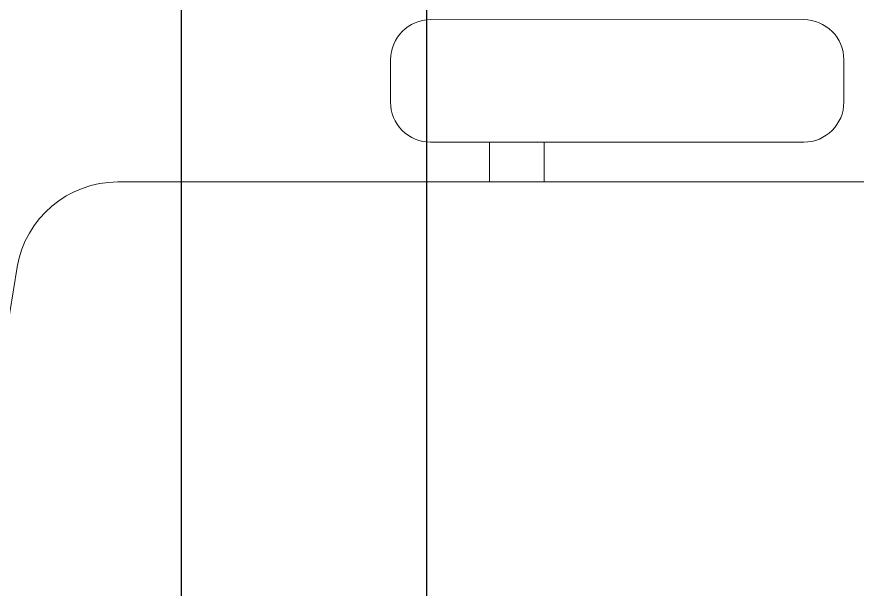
# Model space of a CAD drawing. Extents: x -12260 to 57327, y -29287 to 19916.
# Drawn here: x 25614.9 to 26026.2, y 2909.4 to 3189.8 of the extents above; entities that cross this region are included whole.
import ezdxf

# ---------------------------------------------------------------- set-up
doc = ezdxf.new("R2010")
doc.units = 0
doc.header["$LTSCALE"] = 0.25
doc.linetypes.add('DASHDOT', pattern=[25.4, 12.7, -6.35, 0, -6.35])
doc.layers.add('01-First Floor-FUR$0$FALSE CEILING', color=251, linetype='Continuous')
doc.layers.add('01-First Floor-FUR$0$LOADING', color=253, linetype='Continuous', lineweight=5)
doc.layers.add('E-LITE-CLNG-CNDT', color=6, linetype='DASHDOT', lineweight=35)

# ---------------------------------------------------------------- blocks, each defined once
blk = doc.blocks.new('01-First Floor-FUR$0$GF21018-P')
at = {"color": 0}
for p, q in [((-0.2207, 0.47563), (-0.2207, 0.0675)), ((-0.2806, 0.34221), (-0.25983, 0.34221)), ((-0.30021, 0.32259), (-0.30021, 0.14)), ((-0.24021, 0.32259), (-0.24021, 0.14)), ((-0.24021, 0.29372), (-0.2207, 0.29372)), ((-0.24021, 0.26708), (-0.2207, 0.26708)), ((-0.2806, 0.12039), (-0.25983, 0.12039))]:
    blk.add_line(p, q, dxfattribs=at)
for centre, radius, start, end in [((-0.0001, -0.52948), 1.06948, 80.36712, 99.63288), ((-0.1707, 0.47563), 0.05, 99.6329, 180), ((-0.2806, 0.32259), 0.01962, 90, 180), ((-0.25983, 0.32259), 0.01962, 360, 90), ((-0.2806, 0.14), 0.01962, 180, 270), ((-0.25983, 0.14), 0.01962, 270, 360)]:
    blk.add_arc(centre, radius, start, end, dxfattribs=at)
blk = doc.blocks.new('01-First Floor-FUR')
at = {"layer": '01-First Floor-FUR$0$FALSE CEILING', "linetype": 'Continuous'}
blk.add_line((25815.56, 1440), (25815.56, 5010), dxfattribs=at)
at = {"layer": '01-First Floor-FUR$0$FALSE CEILING'}
blk.add_line((25695.56, 1919.52, -0.1), (25695.56, 3820.42, -0.1), dxfattribs=at)
at = {"layer": '01-First Floor-FUR$0$LOADING'}
blk.add_line((25695.56, 1919.52, -0.1), (25695.56, 3820.42, -0.1), dxfattribs=at)
at = {"layer": '01-First Floor-FUR$0$LOADING', "extrusion": (7.77426e-06, 2.24021e-05, 1), "xscale": -1000, "yscale": 1000.000000000001, "zscale": 1000, "rotation": 90.00141075505213}
blk.add_blockref('01-First Floor-FUR$0$GF21018-P', (26140.04, 2888.17, 0.17), dxfattribs=at)

msp = doc.modelspace()

# ---------------------------------------------------------------- block references
at = {"layer": 'E-LITE-CLNG-CNDT'}
msp.add_blockref('01-First Floor-FUR', (0, 0), dxfattribs=at)

doc.saveas('drawing.dxf')
